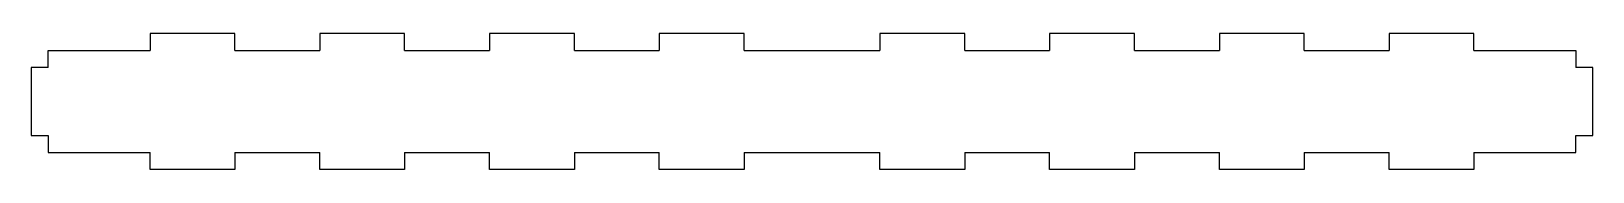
# Model space of a CAD drawing. Header units: millimetres. Extents: x -375 to 85, y 125 to 165.
import ezdxf

# ---------------------------------------------------------------- set-up
doc = ezdxf.new("R2010")
doc.units = ezdxf.units.MM

msp = doc.modelspace()

# ---------------------------------------------------------------- linework, layer by layer
at = {"color": 7, "linetype": 'Continuous', "lineweight": 25}
for p, q in [((-340.25, 165.45), (-340.25, 160.45)), ((-315.25, 165.45), (-340.25, 165.45)), ((-315.25, 160.45), (-315.25, 165.45)), ((-290.25, 165.45), (-290.25, 160.45)), ((-265.25, 165.45), (-290.25, 165.45)), ((-265.25, 160.45), (-265.25, 165.45)), ((-240.25, 165.45), (-240.25, 160.45)), ((-215.25, 165.45), (-240.25, 165.45)), ((-215.25, 160.45), (-215.25, 165.45)), ((-190.25, 165.45), (-190.25, 160.45)), ((-165.25, 165.45), (-190.25, 165.45)), ((-165.25, 160.45), (-165.25, 165.45)), ((-125.25, 165.45), (-125.25, 160.45)), ((-100.25, 165.45), (-125.25, 165.45)), ((-100.25, 160.45), (-100.25, 165.45)), ((-75.25, 165.45), (-75.25, 160.45)), ((-50.25, 165.45), (-75.25, 165.45)), ((-50.25, 160.45), (-50.25, 165.45)), ((-25.25, 165.45), (-25.25, 160.45)), ((-0.25, 165.45), (-25.25, 165.45)), ((-0.25, 160.45), (-0.25, 165.45)), ((24.75, 165.45), (24.75, 160.45)), ((49.75, 165.45), (24.75, 165.45)), ((49.75, 160.45), (49.75, 165.45)), ((-370.25, 155.45), (-370.25, 160.45)), ((-370.25, 160.45), (-340.25, 160.45)), ((-315.25, 160.45), (-290.25, 160.45)), ((-265.25, 160.45), (-240.25, 160.45)), ((-215.25, 160.45), (-190.25, 160.45)), ((-165.25, 160.45), (-125.25, 160.45)), ((-100.25, 160.45), (-75.25, 160.45)), ((-50.25, 160.45), (-25.25, 160.45)), ((-0.25, 160.45), (24.75, 160.45)), ((49.75, 160.45), (79.75, 160.45)), ((79.75, 160.45), (79.75, 155.45)), ((-375.25, 155.45), (-375.25, 135.45)), ((-370.25, 155.45), (-375.25, 155.45)), ((84.75, 155.45), (79.75, 155.45)), ((84.75, 135.45), (84.75, 155.45)), ((-375.25, 135.45), (-370.25, 135.45)), ((-370.25, 135.45), (-370.25, 130.45)), ((79.75, 135.45), (84.75, 135.45)), ((79.75, 130.45), (79.75, 135.45)), ((-370.25, 130.45), (-340.25, 130.45)), ((-340.25, 125.45), (-340.25, 130.45)), ((-315.25, 130.45), (-290.25, 130.45)), ((-315.25, 130.45), (-315.25, 125.45)), ((-290.25, 125.45), (-290.25, 130.45)), ((-265.25, 130.45), (-240.25, 130.45)), ((-265.25, 130.45), (-265.25, 125.45)), ((-240.25, 125.45), (-240.25, 130.45)), ((-215.25, 130.45), (-190.25, 130.45)), ((-215.25, 130.45), (-215.25, 125.45)), ((-190.25, 125.45), (-190.25, 130.45)), ((-165.25, 130.45), (-125.25, 130.45)), ((-165.25, 130.45), (-165.25, 125.45)), ((-125.25, 125.45), (-125.25, 130.45)), ((-100.25, 130.45), (-75.25, 130.45)), ((-100.25, 130.45), (-100.25, 125.45)), ((-75.25, 125.45), (-75.25, 130.45)), ((-50.25, 130.45), (-25.25, 130.45)), ((-50.25, 130.45), (-50.25, 125.45)), ((-25.25, 125.45), (-25.25, 130.45)), ((-0.25, 130.45), (24.75, 130.45)), ((-0.25, 130.45), (-0.25, 125.45)), ((24.75, 125.45), (24.75, 130.45)), ((49.75, 130.45), (79.75, 130.45)), ((49.75, 130.45), (49.75, 125.45)), ((-315.25, 125.45), (-340.25, 125.45)), ((-265.25, 125.45), (-290.25, 125.45)), ((-215.25, 125.45), (-240.25, 125.45)), ((-165.25, 125.45), (-190.25, 125.45)), ((-100.25, 125.45), (-125.25, 125.45)), ((-50.25, 125.45), (-75.25, 125.45)), ((-0.25, 125.45), (-25.25, 125.45)), ((49.75, 125.45), (24.75, 125.45))]:
    msp.add_line(p, q, dxfattribs=at)

doc.saveas('drawing.dxf')
